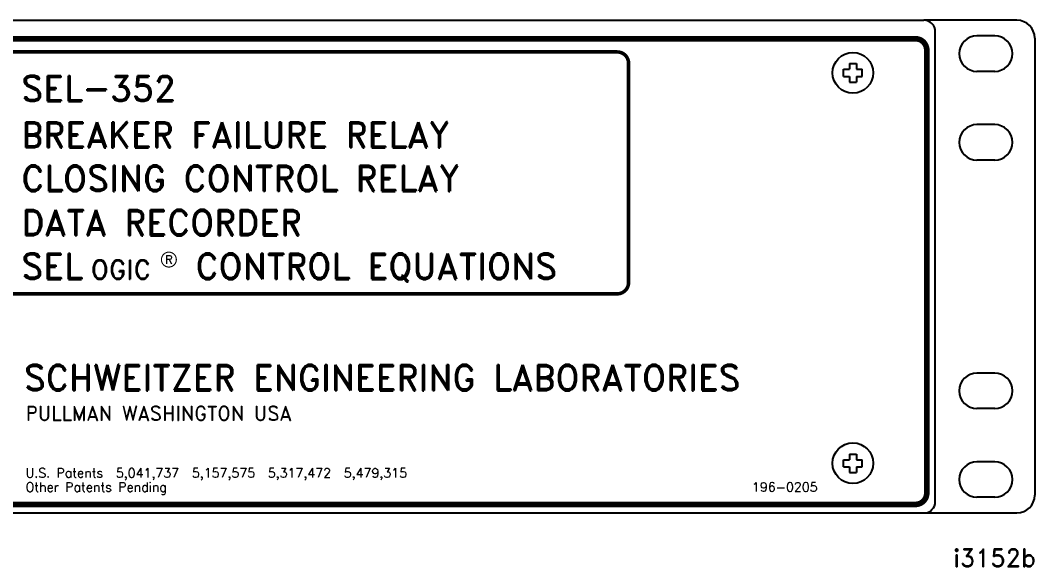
# Model space of a CAD drawing. Extents: x 2.2 to 21.2, y 6.6 to 10.5.
# Drawn here: x 14.11 to 21.25, y 6.64 to 10.49 of the extents above; entities that cross this region are included whole.
import ezdxf
from ezdxf.enums import TextEntityAlignment as Align

# ---------------------------------------------------------------- set-up
doc = ezdxf.new("R2010")
doc.units = 0
doc.header["$MEASUREMENT"] = 0
doc.layers.get('0').update_dxf_attribs({"linetype": 'CONTINUOUS'})
doc.layers.add('DWG', color=7, linetype='CONTINUOUS')
doc.styles.add('ROMAND', font='ROMAND', dxfattribs={"width": 0.875})
doc.styles.add('ROMANS', font='ROMANS')

msp = doc.modelspace()

# ---------------------------------------------------------------- linework, layer by layer
at = {"extrusion": (0, 1, 0)}
for p, q in [((3.03, 10.49), (20.47, 10.49)), ((21.25, 10.365), (21.25, 7.145)), ((20.471, 7.02), (21.125, 7.02))]:
    msp.add_line(p, q, dxfattribs=at)
for p, q in [((21.125, 10.49), (20.47, 10.49)), ((20.9685, 10.38), (20.8435, 10.38)), ((20.9685, 10.13), (20.8435, 10.13)), ((20.9685, 9.755), (20.8435, 9.755)), ((20.9685, 9.505), (20.8435, 9.505)), ((20.9685, 8.005), (20.8435, 8.005)), ((20.9685, 7.755), (20.8435, 7.755)), ((20.9685, 7.38), (20.8435, 7.38)), ((20.9685, 7.13), (20.8435, 7.13)), ((3.029, 7.02), (20.471, 7.02))]:
    msp.add_line(p, q)
at = {"linetype": 'CONTINUOUS'}
for p, q in [((20.55, 7.099), (20.55, 10.41)), ((19.9049, 10.095), (19.9049, 10.145)), ((19.9049, 10.145), (19.945, 10.145)), ((19.945, 10.1851), (19.945, 10.145)), ((19.945, 10.1851), (19.995, 10.1851)), ((19.995, 10.1851), (19.995, 10.145)), ((19.995, 10.145), (20.0351, 10.145)), ((20.0351, 10.095), (20.0351, 10.145)), ((19.9049, 10.095), (19.945, 10.095)), ((19.945, 10.095), (19.945, 10.0549)), ((19.995, 10.095), (20.0351, 10.095)), ((19.995, 10.095), (19.995, 10.0549)), ((19.945, 10.0549), (19.995, 10.0549)), ((19.945, 7.4351), (19.945, 7.395)), ((19.945, 7.4351), (19.995, 7.4351)), ((19.995, 7.4351), (19.995, 7.395)), ((19.9049, 7.345), (19.9049, 7.395)), ((19.9049, 7.395), (19.945, 7.395)), ((19.995, 7.395), (20.0351, 7.395)), ((20.0351, 7.345), (20.0351, 7.395)), ((19.9049, 7.345), (19.945, 7.345)), ((19.945, 7.345), (19.945, 7.3049)), ((19.945, 7.3049), (19.995, 7.3049)), ((19.995, 7.345), (20.0351, 7.345)), ((19.995, 7.345), (19.995, 7.3049))]:
    msp.add_line(p, q, dxfattribs=at)
for points, const_width in [([(3.09, 10.36), (20.41, 10.36, -0.414214), (20.49, 10.28), (20.49, 7.16, -0.414214), (20.41, 7.08), (3.09, 7.08, -0.414214), (3.01, 7.16), (3.01, 10.28, -0.414214)], 0.04), ([(15.1017, 8.8043, 1), (15.2067, 8.8043, 1)], 0.0075)]:
    msp.add_lwpolyline(points, format="xyb", close=True, dxfattribs=dict(const_width=const_width))
at = {"linetype": 'CONTINUOUS', "const_width": 0.025}
msp.add_lwpolyline([(18.3107, 8.5633), (14.0047, 8.5633, -0.414214), (13.9247, 8.6433), (13.9247, 10.187, -0.414214), (14.0047, 10.267), (18.3107, 10.267, -0.414214), (18.3907, 10.187), (18.3907, 8.6433, -0.414214)], format="xyb", close=True, dxfattribs=at)
for centre in [(19.97, 10.12), (19.97, 7.37)]:
    msp.add_circle(centre, 0.1432)
for centre, radius, start, end in [((20.47, 10.41), 0.08, 360, 90), ((21.125, 10.365), 0.125, 0, 90), ((20.8435, 10.255), 0.125, 90, 270), ((20.9685, 10.255), 0.125, 270, 90), ((20.8435, 9.63), 0.125, 90, 270), ((20.9685, 9.63), 0.125, 270, 90), ((20.8435, 7.88), 0.125, 90, 270), ((20.9685, 7.88), 0.125, 270, 90), ((20.8435, 7.255), 0.125, 90, 270), ((20.9685, 7.255), 0.125, 270, 90), ((21.125, 7.145), 0.125, 270, 0), ((20.471, 7.099), 0.079, 270, 360)]:
    msp.add_arc(centre, radius, start, end)

# ---------------------------------------------------------------- texts
at = {"linetype": 'CONTINUOUS'}
for s, height, style, p in [('SEL-352', 0.18, 'ROMAND', (14.1157, 9.9198)), ('BREAKER FAILURE RELAY', 0.18, 'ROMAND', (14.1157, 9.5928)), ('CLOSING CONTROL RELAY', 0.18, 'ROMAND', (14.1157, 9.2861)), ('DATA RECORDER', 0.18, 'ROMAND', (14.1157, 8.9744)), ('SEL', 0.18, 'ROMAND', (14.1157, 8.6677)), ('OGIC', 0.135, 'ROMAND', (14.6049, 8.6663)), ('CONTROL EQUATIONS', 0.18, 'ROMAND', (15.3417, 8.6676)), ('SCHWEITZER ENGINEERING LABORATORIES', 0.18, 'ROMAND', (14.1342, 7.8827)), ('PULLMAN WASHINGTON USA', 0.1, 'ROMAND', (14.1456, 7.6717)), ('196-0205', 0.065, 'ROMANS', (19.2592, 7.17))]:
    msp.add_text(s, height=height, dxfattribs=dict(at, style=style)).set_placement(p)
at = {"style": 'ROMANS'}
msp.add_text('R', height=0.0575, dxfattribs=at).set_placement((15.1542, 8.8043), align=Align.MIDDLE)
for s, p in [('U.S. Patents  5,041,737  5,157,575  5,317,472  5,479,315', (14.1456, 7.2696)), ('Other Patents Pending', (14.1456, 7.1696))]:
    msp.add_text(s, height=0.065, dxfattribs=at).set_placement(p)
at = {"layer": 'DWG', "style": 'ROMAND'}
msp.add_text('i3152b', height=0.125, dxfattribs=at).set_placement((21.2601, 6.6412), align=Align.RIGHT)

doc.saveas('drawing.dxf')
